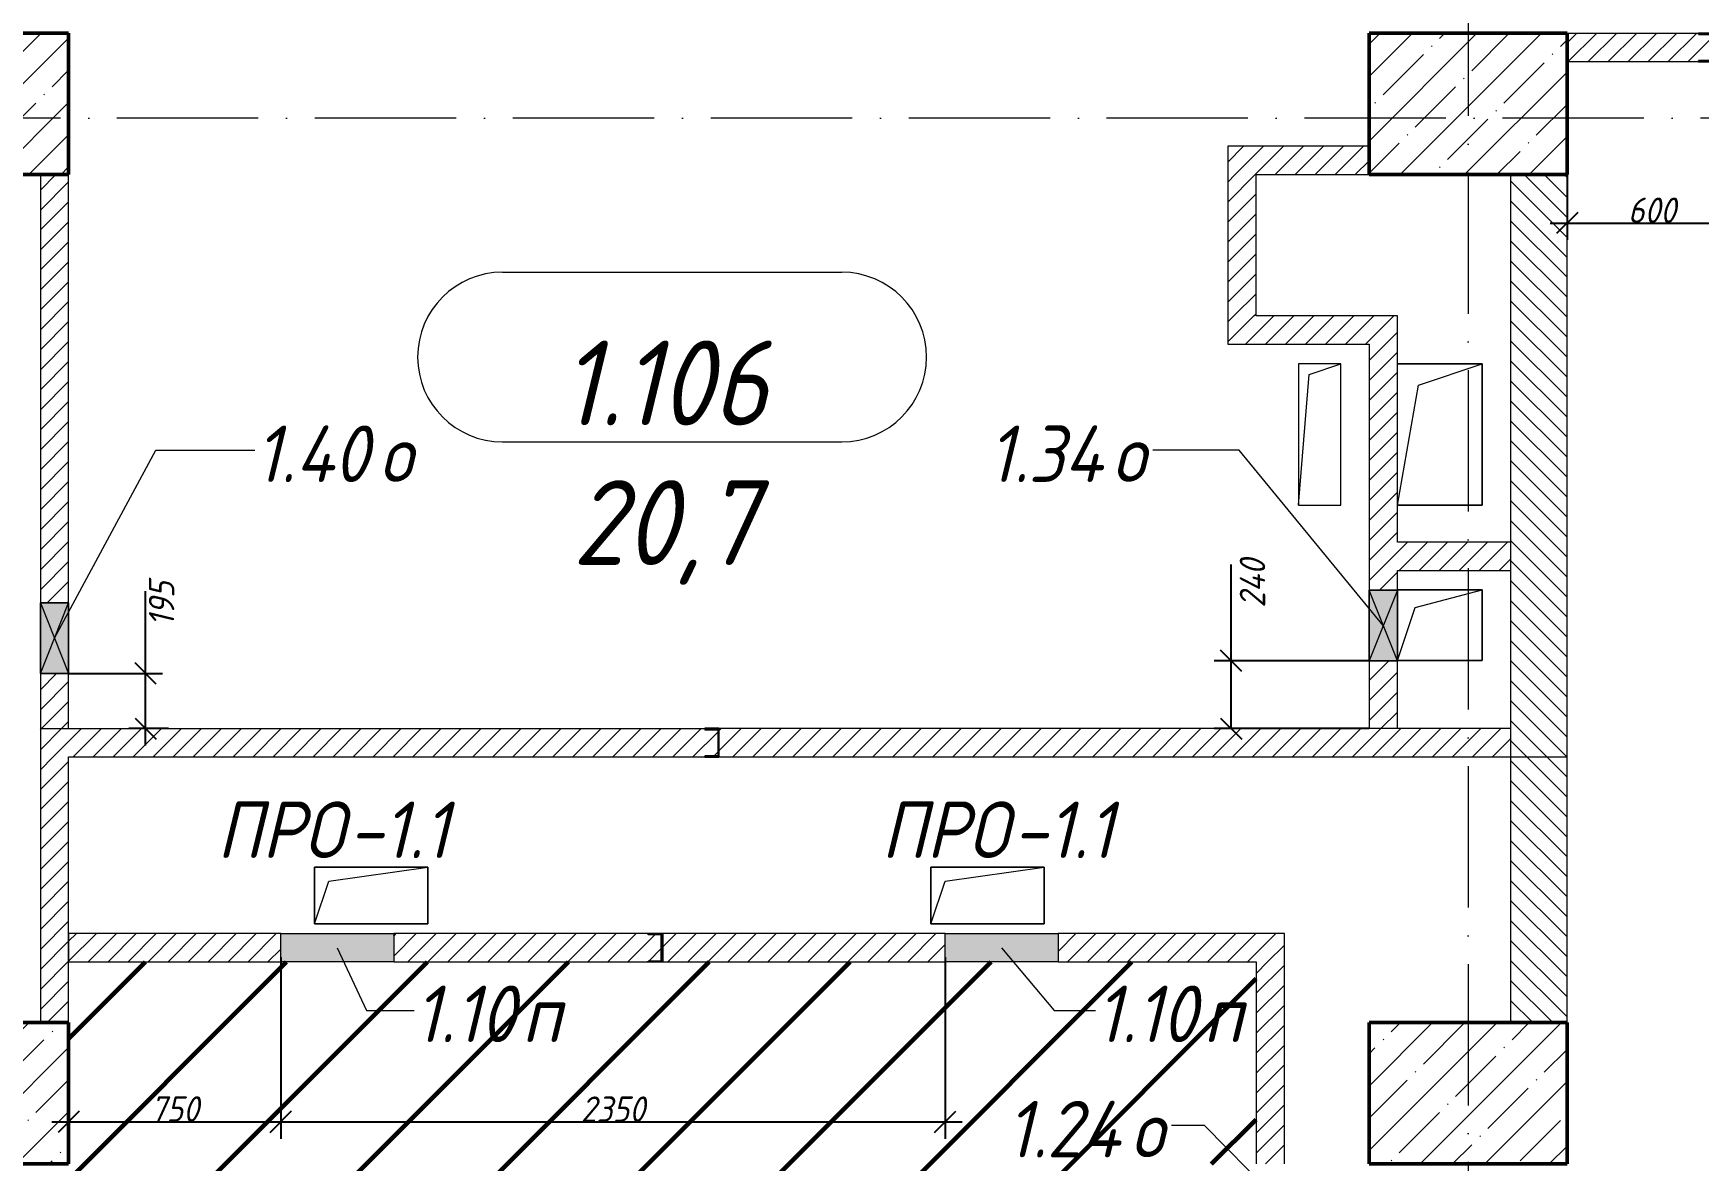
# Model space of a CAD drawing. Header units: millimetres. Extents: x -606178 to 312196, y -19338 to 632709.
# Drawn here: x -347756 to -341865, y 511187 to 515175 of the extents above; entities that cross this region are included whole.
import ezdxf

# ---------------------------------------------------------------- set-up
doc = ezdxf.new("R2010")
doc.units = ezdxf.units.MM
doc.linetypes.add('50_200_ШТРИХ_1Т_ш5_п1_п1_', pattern=[700, 500, -100, 0, -100])
for name, color, linetype, lineweight in [('6.4.3) Окр пт с инж. ПТ2.3', 150, 'Continuous', 60), ('A-____-____-DIMS', 7, 'Continuous', 9), ('A-DETL-GENF-OTLN', 7, 'Continuous', 9), ('A-FLOR-____-OTLN', 7, 'Continuous', 9), ('A-GENM-____-IDEN', 7, 'Continuous', 9), ('A-GENM-____-MCUT', 7, 'Continuous', 25), ('A-GENM-____-OTLN', 7, 'Continuous', 9), ('A-GENM-____-OTLN-1', 7, 'Continuous', 25), ('A-GLAZ-____-IDEN', 7, 'Continuous', 9), ('A-GLAZ-____-OTLN', 7, 'Continuous', 9), ('A-WALL-____-MCUT', 7, 'Continuous', 13), ('A-WALL-____-PATT-1', 7, 'Continuous', 9), ('A-WALL-FNSH-MCUT-1', 7, 'Continuous', 9), ('S-COLS-____-MCUT', 7, 'Continuous', 50), ('S-COLS-____-OTLN', 7, 'Continuous', 9), ('S-GRID-____-OTLN-1', 7, '50_200_ШТРИХ_1Т_ш5_п1_п1_', 9)]:
    doc.layers.add(name, color=color, linetype=linetype, lineweight=lineweight)
doc.layers.add('A-AREA-IDEN-1', color=7, linetype='Continuous', lineweight=9, true_color=0x000000)
doc.styles.add('ISOCPEUR_I', font='isocpeui.ttf', dxfattribs={"width": 0.9, "height": 2.5})
doc.styles.add('ISOCPEUR_I_11', font='isocpeui.ttf', dxfattribs={"width": 0.9, "height": 200})
doc.styles.add('ISOCPEUR_I_7', font='isocpeui.ttf', dxfattribs={"width": 0.9, "height": 90})
doc.dimstyles.new('ISO-1_8_0_9К_СРЕДНИЙ_Кладочные_1', dxfattribs={"dimscale": 304.8, "dimtxt": 89.638306, "dimasz": 0.246063, "dimexe": 0.19685, "dimexo": 0, "dimgap": 0, "dimtad": 1, "dimdec": 3, "dimrnd": 0.001, "dimdsep": 46, "dimtxsty": 'ISOCPEUR_I_7', "dimblk1": 'OBLIQUE', "dimblk2": 'OBLIQUE', "dimsah": 1, "dimcen": 0.09, "dimdle": 0.19685, "dimazin": 0, "dimtfac": 1, "dimtdec": 4, "dimtix": 1, "dimtmove": 0, "dimatfit": 3, "dimfxl": 1, "dimtvp": 1, "dimtolj": 1, "dimtzin": 0, "dimarcsym": 2})
doc.dimstyles.new('ISO-1_8_0_9К_СРЕДНИЙ_Кладочные_2', dxfattribs={"dimscale": 304.8, "dimtxt": 89.638306, "dimasz": 0.246063, "dimexe": 0.19685, "dimexo": 0, "dimgap": 0, "dimtad": 1, "dimdec": 3, "dimrnd": 0.001, "dimdsep": 46, "dimtxsty": 'ISOCPEUR_I_7', "dimblk1": 'OBLIQUE', "dimblk2": 'OBLIQUE', "dimsah": 1, "dimcen": 0.09, "dimdle": 0.19685, "dimazin": 0, "dimtfac": 1, "dimtdec": 4, "dimtix": 1, "dimtmove": 1, "dimatfit": 3, "dimfxl": 1, "dimtvp": 1, "dimtolj": 1, "dimtzin": 0, "dimarcsym": 2})
pattern_1 = [(135, (-425830.77, 451794.26), (-35.35534, -35.35534), [])]
pattern_2 = [(45, (-425830.77, 451794.26), (-35.35534, 35.35534), [])]

# ---------------------------------------------------------------- blocks, each defined once
blk = doc.blocks.new('BSC_Колонна _Прямоугольная - 500х700-V128-АР1_План отверстий 1 этажа в осях 1-64_Ю-ЯЯ')
at = {"layer": 'S-COLS-____-OTLN'}
h = blk.add_hatch(dxfattribs=at)
h.set_pattern_fill('FP_139', color=256, style=0, pattern_type=2)
h.set_pattern_definition([(315, (-63131.04, 77850), (114.04925, 114.04925), []), (315, (-63131.04, 77735.95), (114.04925, 114.04925), [201.613, -40.323, 3.353, -36.97])])
h.paths.add_polyline_path([(-250, 350), (-250, -350), (250, -350), (250, 350)], flags=0)
at = {"layer": 'S-COLS-____-MCUT'}
for p, q in [((250, 350), (-250, 350)), ((-250, 350), (-250, -350)), ((250, -350), (250, 350)), ((-250, -350), (250, -350))]:
    blk.add_line(p, q, dxfattribs=at)
blk = doc.blocks.new('BSC_Колонна _Прямоугольная - 500х700-V129-АР1_План отверстий 1 этажа в осях 1-64_Ю-ЯЯ')
at = {"layer": 'S-COLS-____-OTLN'}
h = blk.add_hatch(dxfattribs=at)
h.set_pattern_fill('FP_140', color=256, style=0, pattern_type=2)
h.set_pattern_definition([(315, (-63131.04, 83150), (114.04925, 114.04925), []), (315, (-63131.04, 83035.95), (114.04925, 114.04925), [201.613, -40.323, 3.353, -36.97])])
h.paths.add_polyline_path([(-250, 350), (-250, -350), (250, -350), (250, 350)], flags=0)
at = {"layer": 'S-COLS-____-MCUT'}
for p, q in [((250, 350), (-250, 350)), ((-250, 350), (-250, -350)), ((250, -350), (250, 350)), ((-250, -350), (250, -350))]:
    blk.add_line(p, q, dxfattribs=at)
blk = doc.blocks.new('BSC_Колонна _Прямоугольная - 500х700-V148-АР1_План отверстий 1 этажа в осях 1-64_Ю-ЯЯ')
at = {"layer": 'S-COLS-____-OTLN'}
h = blk.add_hatch(dxfattribs=at)
h.set_pattern_fill('FP_160', color=256, style=0, pattern_type=2)
h.set_pattern_definition([(315, (-59631.04, 77850), (114.04925, 114.04925), []), (315, (-59631.04, 77735.95), (114.04925, 114.04925), [201.613, -40.323, 3.353, -36.97])])
h.paths.add_polyline_path([(-250, 350), (-250, -350), (250, -350), (250, 350)], flags=0)
at = {"layer": 'S-COLS-____-MCUT'}
for p, q in [((250, 350), (-250, 350)), ((-250, 350), (-250, -350)), ((250, -350), (250, 350)), ((-250, -350), (250, -350))]:
    blk.add_line(p, q, dxfattribs=at)
blk = doc.blocks.new('BSC_Колонна _Прямоугольная - 500х700-V149-АР1_План отверстий 1 этажа в осях 1-64_Ю-ЯЯ')
at = {"layer": 'S-COLS-____-OTLN'}
h = blk.add_hatch(dxfattribs=at)
h.set_pattern_fill('FP_161', color=256, style=0, pattern_type=2)
h.set_pattern_definition([(315, (-59631.04, 83150), (114.04925, 114.04925), []), (315, (-59631.04, 83035.95), (114.04925, 114.04925), [201.613, -40.323, 3.353, -36.97])])
h.paths.add_polyline_path([(-250, 350), (-250, -350), (250, -350), (250, 350)], flags=0)
at = {"layer": 'S-COLS-____-MCUT'}
for p, q in [((250, 350), (-250, 350)), ((-250, 350), (-250, -350)), ((250, -350), (250, 350)), ((-250, -350), (250, -350))]:
    blk.add_line(p, q, dxfattribs=at)
blk = doc.blocks.new('154_Фахверк_СКБ_Швеллер - Тип_100_3600-27825154-АР1_План отверстий 1 этажа в осях 1-64_Ю-ЯЯ')
at = {"layer": 'A-GENM-____-MCUT'}
for p, q in [((175, 50), (125, 50)), ((125, 50), (125, -50)), ((128, 47), (175, 47)), ((128, -47), (128, 47)), ((175, 47), (175, 50)), ((125, -50), (175, -50)), ((175, -47), (128, -47)), ((175, -50), (175, -47))]:
    blk.add_line(p, q, dxfattribs=at)
blk = doc.blocks.new('154_Фахверк_СКБ_Швеллер - Тип_100_4010-27789772-АР1_План отверстий 1 этажа в осях 1-64_Ю-ЯЯ')
at = {"layer": 'A-GENM-____-MCUT'}
for p, q in [((175, 50), (125, 50)), ((125, 50), (125, -50)), ((128, 47), (175, 47)), ((128, -47), (128, 47)), ((175, 47), (175, 50)), ((125, -50), (175, -50)), ((175, -47), (128, -47)), ((175, -50), (175, -47))]:
    blk.add_line(p, q, dxfattribs=at)
blk = doc.blocks.new('154_Фахверк_СКБ_Швеллер - Тип_100_4010-28107991-АР1_План отверстий 1 этажа в осях 1-64_Ю-ЯЯ')
at = {"layer": 'A-GENM-____-MCUT'}
for p, q in [((125, 50), (175, 50)), ((125, -50), (125, 50)), ((128, 47), (128, -47)), ((175, 47), (128, 47)), ((175, 50), (175, 47)), ((175, -50), (125, -50)), ((128, -47), (175, -47)), ((175, -47), (175, -50))]:
    blk.add_line(p, q, dxfattribs=at)
blk = doc.blocks.new('AR_Отверстие Ниша - Лючок-32403017-АР1_План отверстий 1 этажа в осях 1-64_Ю-ЯЯ')
at = {"layer": 'A-GLAZ-____-OTLN'}
blk.add_hatch(color=256, dxfattribs=at).paths.add_polyline_path([(-200, 50), (-200, -50), (200, -50), (200, 50)], flags=0)
for p, q in [((-200, 50), (200, 50)), ((-200, -50), (-200, 50)), ((200, 50), (200, -50)), ((200, -50), (-200, -50))]:
    blk.add_line(p, q, dxfattribs=at)
blk = doc.blocks.new('AR_Отверстие прямоугольное _в плите_ - AR_Отверстие прямоугольное _в плите_-30459755-АР1_План отверстий 1 этажа в осях 1-64_Ю-ЯЯ')
at = {"layer": 'A-GENM-____-OTLN'}
for p, q in [((75, 250), (-75, 250)), ((-75, 250), (-75, -250)), ((-37.5, 212.5), (75, 250)), ((75, -250), (75, 250)), ((-75, -250), (-37.5, 212.5)), ((-75, -250), (75, -250))]:
    blk.add_line(p, q, dxfattribs=at)
blk = doc.blocks.new('AR_Отверстие прямоугольное _в плите_ - AR_Отверстие прямоугольное _в плите_-V188-АР1_План отверстий 1 этажа в осях 1-64_Ю-ЯЯ')
at = {"layer": 'A-GENM-____-OTLN'}
for p, q in [((200, 100), (-200, 100)), ((-200, 100), (-200, -100)), ((-150, 50), (200, 100)), ((200, -100), (200, 100)), ((-200, -100), (-150, 50)), ((-200, -100), (200, -100))]:
    blk.add_line(p, q, dxfattribs=at)
blk = doc.blocks.new('AR_Отверстие прямоугольное _в плите_ - AR_Отверстие прямоугольное _в плите_-V196-АР1_План отверстий 1 этажа в осях 1-64_Ю-ЯЯ')
at = {"layer": 'A-GENM-____-OTLN'}
for p, q in [((150, 250), (-150, 250)), ((-75, 175), (150, 250)), ((150, -250), (150, 250)), ((-150, -250), (-75, 175)), ((-150, -250), (150, -250))]:
    blk.add_line(p, q, dxfattribs=at)
blk = doc.blocks.new('AR_Отверстие прямоугольное _в плите_ - AR_Отверстие прямоугольное _в плите_-30552572-АР1_План отверстий 1 этажа в осях 1-64_Ю-ЯЯ')
at = {"layer": 'A-GENM-____-OTLN'}
for p, q in [((150, 125), (-150, 125)), ((-87.5, 62.5), (150, 125)), ((150, -125), (150, 125)), ((-150, -125), (-87.5, 62.5)), ((-150, -125), (150, -125))]:
    blk.add_line(p, q, dxfattribs=at)
blk = doc.blocks.new('AR_Отверстие прямоугольное _в стене__БезПР - AR_Отверстие прямоугольное _в стене__БезПР-36428202-АР1_План отверстий 1 этажа в осях 1-64_Ю-ЯЯ')
at = {"layer": 'A-GLAZ-____-OTLN'}
blk.add_hatch(color=256, dxfattribs=at).paths.add_polyline_path([(-125, -50), (125, -50), (125, 50), (-125, 50)], flags=0)
at = {"layer": 'A-DETL-GENF-OTLN'}
for p, q in [((-125, -50), (-125, 50)), ((-125, 50), (125, 50)), ((125, 50), (-125, -50)), ((-125, 50), (125, -50)), ((125, 50), (-125, 50)), ((-125, 50), (-125, -50)), ((125, 50), (125, -50)), ((125, -50), (125, 50)), ((125, -50), (-125, -50)), ((-125, -50), (125, -50))]:
    blk.add_line(p, q, dxfattribs=at)
blk = doc.blocks.new('AR_Отверстие прямоугольное _в стене__БезПР - AR_Отверстие прямоугольное _в стене__БезПР-36428558-АР1_План отверстий 1 этажа в осях 1-64_Ю-ЯЯ')
at = {"layer": 'A-GLAZ-____-OTLN'}
blk.add_hatch(color=256, dxfattribs=at).paths.add_polyline_path([(125, 50), (-125, 50), (-125, -50), (125, -50)], flags=0)
at = {"layer": 'A-DETL-GENF-OTLN'}
for p, q in [((-125, -50), (-125, 50)), ((-125, 50), (125, 50)), ((125, 50), (-125, -50)), ((-125, 50), (125, -50)), ((125, 50), (-125, 50)), ((-125, 50), (-125, -50)), ((125, 50), (125, -50)), ((125, -50), (125, 50)), ((125, -50), (-125, -50)), ((-125, -50), (125, -50))]:
    blk.add_line(p, q, dxfattribs=at)
blk = doc.blocks.new('_Oblique')
at = {"color": 0, "linetype": 'ByBlock', "lineweight": -2}
blk.add_line((-0.5, -0.5), (0.5, 0.5), dxfattribs=at)
blk = doc.blocks.new('*D4454')
at = {"layer": 'A-____-____-DIMS', "color": 0, "lineweight": -2, "transparency": 16777216}
for p, q in [((-346880.8, 511906.4), (-346880.8, 511264.2)), ((-347630.8, 511430.2), (-347630.8, 511264.2)), ((-347690.8, 511324.2), (-346820.8, 511324.2))]:
    blk.add_line(p, q, dxfattribs=at)
at = {"layer": 'Defpoints', "color": 0, "transparency": 16777216}
for p in [(-346880.8, 511906.4), (-347630.8, 511430.2), (-346880.8, 511324.2)]:
    blk.add_point(p, dxfattribs=at)
at = {"layer": 'A-____-____-DIMS', "color": 0, "lineweight": -2, "transparency": 16777216, "xscale": 75, "yscale": 75, "zscale": 75, "rotation": 180}
blk.add_blockref('_Oblique', (-347630.8, 511324.2), dxfattribs=at)
at = {"layer": 'A-____-____-DIMS', "color": 0, "lineweight": -2, "transparency": 16777216, "xscale": 75, "yscale": 75, "zscale": 75}
blk.add_blockref('_Oblique', (-346880.8, 511324.2), dxfattribs=at)
at = {"layer": 'A-____-____-DIMS', "color": 0, "transparency": 16777216, "insert": (-347255.8, 511369.7), "char_height": 90, "width": 409.578, "attachment_point": 5, "style": 'ISOCPEUR_I_7'}
blk.add_mtext('\\A1;750', dxfattribs=at)
blk = doc.blocks.new('*D4455')
at = {"layer": 'A-____-____-DIMS', "color": 0, "lineweight": -2, "transparency": 16777216}
for p, q in [((-346880.8, 511906.4), (-346880.8, 511264.2)), ((-344530.8, 511906.4), (-344530.8, 511264.2)), ((-346940.8, 511324.2), (-344470.8, 511324.2))]:
    blk.add_line(p, q, dxfattribs=at)
at = {"layer": 'Defpoints', "color": 0, "transparency": 16777216}
for p in [(-346880.8, 511906.4), (-344530.8, 511906.4), (-344530.8, 511324.2)]:
    blk.add_point(p, dxfattribs=at)
at = {"layer": 'A-____-____-DIMS', "color": 0, "lineweight": -2, "transparency": 16777216, "xscale": 75, "yscale": 75, "zscale": 75, "rotation": 180}
blk.add_blockref('_Oblique', (-346880.8, 511324.2), dxfattribs=at)
at = {"layer": 'A-____-____-DIMS', "color": 0, "lineweight": -2, "transparency": 16777216, "xscale": 75, "yscale": 75, "zscale": 75}
blk.add_blockref('_Oblique', (-344530.8, 511324.2), dxfattribs=at)
at = {"layer": 'A-____-____-DIMS', "color": 0, "transparency": 16777216, "insert": (-345705.8, 511369.2), "char_height": 90, "width": 546.104, "attachment_point": 5, "style": 'ISOCPEUR_I_7'}
blk.add_mtext('\\A1;2350', dxfattribs=at)
blk = doc.blocks.new('*D4540')
at = {"layer": 'A-____-____-DIMS', "color": 0, "lineweight": -2, "transparency": 16777216}
for p, q in [((-347358.4, 512910.3), (-347358.4, 513201.3)), ((-347630.8, 512910.3), (-347298.4, 512910.3)), ((-347358.4, 512655.3), (-347358.4, 512910.3)), ((-347278, 512715.3), (-347418.4, 512715.3))]:
    blk.add_line(p, q, dxfattribs=at)
at = {"layer": 'Defpoints', "color": 0, "transparency": 16777216}
for p in [(-347630.8, 512910.3), (-347358.4, 512910.3), (-347278, 512715.3)]:
    blk.add_point(p, dxfattribs=at)
at = {"layer": 'A-____-____-DIMS', "color": 0, "lineweight": -2, "transparency": 16777216, "xscale": 75, "yscale": 75, "zscale": 75}
for p, rotation in [((-347358.4, 512910.3), 90), ((-347358.4, 512715.3), 270)]:
    blk.add_blockref('_Oblique', p, dxfattribs=dict(at, rotation=rotation))
at = {"layer": 'A-____-____-DIMS', "color": 0, "transparency": 16777216, "insert": (-347347.1, 513077.2), "char_height": 90, "width": 368.207, "attachment_point": 1, "rotation": 90, "line_spacing_factor": 1.149209, "style": 'ISOCPEUR_I_7'}
blk.add_mtext('\\A1;195', dxfattribs=at)
blk = doc.blocks.new('*D4541')
at = {"layer": 'A-____-____-DIMS', "color": 0, "lineweight": -2, "transparency": 16777216}
for p, q in [((-343518.8, 512955.3), (-343518.8, 513296.3)), ((-343518.8, 512715.3), (-343518.8, 513015.3)), ((-343030.8, 512955.3), (-343578.8, 512955.3)), ((-343030.8, 512715.3), (-343578.8, 512715.3))]:
    blk.add_line(p, q, dxfattribs=at)
at = {"layer": 'Defpoints', "color": 0, "transparency": 16777216}
for p in [(-343030.8, 512955.3), (-343518.8, 512715.3), (-343030.8, 512715.3)]:
    blk.add_point(p, dxfattribs=at)
at = {"layer": 'A-____-____-DIMS', "color": 0, "lineweight": -2, "transparency": 16777216, "xscale": 75, "yscale": 75, "zscale": 75}
for p, rotation in [((-343518.8, 512955.3), 90), ((-343518.8, 512715.3), 270)]:
    blk.add_blockref('_Oblique', p, dxfattribs=dict(at, rotation=rotation))
at = {"layer": 'A-____-____-DIMS', "color": 0, "transparency": 16777216, "insert": (-343488.6, 513143.2), "char_height": 90, "width": 426.127, "attachment_point": 1, "rotation": 90, "line_spacing_factor": 1.149209, "style": 'ISOCPEUR_I_7'}
blk.add_mtext('\\A1;240', dxfattribs=at)
blk = doc.blocks.new('*D4542')
at = {"layer": 'A-____-____-DIMS', "color": 0, "lineweight": -2, "transparency": 16777216}
for p, q in [((-342330.8, 515075), (-342330.8, 514444)), ((-341730.8, 515075), (-341730.8, 514444)), ((-342390.8, 514504), (-341670.8, 514504))]:
    blk.add_line(p, q, dxfattribs=at)
at = {"layer": 'Defpoints', "color": 0, "transparency": 16777216}
for p in [(-342330.8, 515075), (-341730.8, 515075), (-341730.8, 514504)]:
    blk.add_point(p, dxfattribs=at)
at = {"layer": 'A-____-____-DIMS', "color": 0, "lineweight": -2, "transparency": 16777216, "xscale": 75, "yscale": 75, "zscale": 75, "rotation": 180}
blk.add_blockref('_Oblique', (-342330.8, 514504), dxfattribs=at)
at = {"layer": 'A-____-____-DIMS', "color": 0, "lineweight": -2, "transparency": 16777216, "xscale": 75, "yscale": 75, "zscale": 75}
blk.add_blockref('_Oblique', (-341730.8, 514504), dxfattribs=at)
at = {"layer": 'A-____-____-DIMS', "color": 0, "transparency": 16777216, "insert": (-342030.8, 514549), "char_height": 90, "width": 409.578, "attachment_point": 5, "style": 'ISOCPEUR_I_7'}
blk.add_mtext('\\A1;600', dxfattribs=at)
blk = doc.blocks.new('AAR_СКБ_Марка_помещения_1_5 ммп - Номер _ Площадь-27962135-АИ_План этажа_Стены_1')
at = {"layer": 'A-AREA-IDEN-1'}
for p, q in [((-2.987, 3), (3.013, 3)), ((-2.987, 0), (3.013, 0))]:
    blk.add_line(p, q, dxfattribs=at)
for centre, start, end in [((-2.987, 1.5), 90, 270), ((3.013, 1.5), 270, 90)]:
    blk.add_arc(centre, 1.5, start, end, dxfattribs=at)

msp = doc.modelspace()

# ---------------------------------------------------------------- hatches: boundary and pattern name
at = {"layer": '6.4.3) Окр пт с инж. ПТ2.3'}
h = msp.add_hatch(dxfattribs=at)
h.set_pattern_fill('ANSI31', color=256, scale=111)
h.paths.add_polyline_path([(-332580.7712, 501875.3011), (-332580.7712, 503075.3011), (-332580.7712, 503475.3011), (-336580.7712, 503475.3011), (-337080.7712, 503475.3011), (-338565.7712, 503475.3011), (-338935.7712, 503475.3011), (-339385.7712, 503475.3011), (-339615.7712, 503475.3011), (-339665.7712, 503475.3011), (-340765.7712, 503475.3011), (-340815.7712, 503475.3011), (-341015.7712, 503475.3011), (-341065.7712, 503475.3011), (-342430.7712, 503475.3011), (-342830.7712, 503475.3011), (-342830.7712, 503175.3011), (-344150.7712, 503175.3011), (-344150.7712, 504475.3011), (-343900.7712, 504475.3011), (-343500.7712, 504475.3011), (-343030.7712, 504475.3011), (-343030.7712, 505525.3011), (-343030.7712, 505925.3011), (-343030.7712, 507225.3011), (-344480.7712, 507225.3011), (-344830.7712, 507225.3011), (-344830.7712, 507975.3011), (-344830.7712, 508275.3011), (-344830.7712, 509975.3011), (-344480.7712, 509975.3011), (-343430.7712, 509975.3011), (-343430.7712, 510075.3011), (-343430.7712, 510275.3011), (-343430.7712, 510975.3011), (-343430.7712, 511175.3011), (-343430.7712, 511890.3011), (-344130.7712, 511890.3011), (-344530.7712, 511890.3011), (-345530.7712, 511890.3011), (-345580.7712, 511890.3011), (-346480.7712, 511890.3011), (-346880.7712, 511890.3011), (-347630.7712, 511890.3011), (-347630.7712, 511675.3011), (-347630.7712, 511175.3011), (-348130.7712, 511175.3011), (-348130.7712, 507475.3011), (-347830.7712, 507475.3011), (-347830.7712, 506975.3011), (-348130.7712, 506975.3011), (-348130.7712, 504475.3011), (-347230.7712, 504475.3011), (-347230.7712, 502675.3011), (-348130.7712, 502675.3011), (-348130.7712, 499550.3011), (-347230.7712, 499550.3011), (-347230.7712, 499295.4397), (-338230.7712, 499295.4397), (-338080.7712, 499595.4397), (-337780.7712, 498995.4397), (-337630.7712, 499295.4397), (-328980.7712, 499295.4397), (-328980.7712, 500125.3011), (-332580.7712, 500125.3011)])
h.paths.add_polyline_path([(-343570.7712, 506185.3011), (-343770.7712, 506185.3011), (-343770.7712, 506385.3011), (-343570.7712, 506385.3011)], flags=16)
h.paths.add_polyline_path([(-343530.7712, 510975.3011), (-343730.7712, 510975.3011), (-343730.7712, 511175.3011), (-343530.7712, 511175.3011)], flags=16)
at = {"layer": 'A-WALL-____-PATT-1'}
h = msp.add_hatch(dxfattribs=at)
h.set_pattern_fill('FP_5', color=256, style=0, pattern_type=2)
h.set_pattern_definition(pattern_2)
h.paths.add_polyline_path([(-340515.7712, 515074.9536), (-340515.7712, 515174.9536), (-340665.7712, 515174.9536), (-340665.7712, 515171.9536), (-340712.7712, 515171.9536), (-340712.7712, 515077.9536), (-340665.7712, 515077.9536), (-340665.7712, 515074.9536)], flags=0)
h.paths.add_polyline_path([(-342330.7712, 515074.9536), (-341865.7712, 515074.9536), (-341865.7712, 515077.9536), (-341818.7712, 515077.9536), (-341818.7712, 515171.9536), (-341865.7712, 515171.9536), (-341865.7712, 515174.9536), (-342330.7712, 515174.9536), (-342330.7712, 515077.9536)], flags=0)
h = msp.add_hatch(dxfattribs=at)
h.set_pattern_fill('FP_5', color=256, style=0, pattern_type=2)
h.set_pattern_definition(pattern_2)
h.paths.add_polyline_path([(-343430.7712, 514675.3011), (-343030.7712, 514675.3011), (-343030.7712, 514775.3011), (-343530.7712, 514775.3011), (-343530.7712, 514675.3011)], flags=0)
h = msp.add_hatch(dxfattribs=at)
h.set_pattern_fill('FP_5', color=256, style=0, pattern_type=2)
h.set_pattern_definition(pattern_2)
h.paths.add_polyline_path([(-347730.7712, 512715.3011), (-347630.7712, 512715.3011), (-347630.7712, 512910.3011), (-347730.7712, 512910.3011)], flags=0)
h.paths.add_polyline_path([(-347730.7712, 513160.3011), (-347630.7712, 513160.3011), (-347630.7712, 514675.3011), (-347730.7712, 514675.3011)], flags=0)
h = msp.add_hatch(dxfattribs=at)
h.set_pattern_fill('FP_5', color=256, style=0, pattern_type=2)
h.set_pattern_definition(pattern_2)
h.paths.add_polyline_path([(-343430.7712, 514175.3011), (-343430.7712, 514675.3011), (-343530.7712, 514675.3011), (-343530.7712, 514175.3011)], flags=0)
h = msp.add_hatch(dxfattribs=at)
h.set_pattern_fill('FP_6', color=256, style=0, pattern_type=2)
h.set_pattern_definition(pattern_1)
h.paths.add_polyline_path([(-342330.7712, 512615.3011), (-342330.7712, 514675.3011), (-342530.7712, 514675.3011), (-342530.7712, 512615.3011)], flags=0)
h = msp.add_hatch(dxfattribs=at)
h.set_pattern_fill('FP_5', color=256, style=0, pattern_type=2)
h.set_pattern_definition(pattern_2)
h.paths.add_polyline_path([(-343030.7712, 514075.3011), (-343030.7712, 514175.3011), (-343530.7712, 514175.3011), (-343530.7712, 514075.3011)], flags=0)
h = msp.add_hatch(dxfattribs=at)
h.set_pattern_fill('FP_5', color=256, style=0, pattern_type=2)
h.set_pattern_definition(pattern_2)
h.paths.add_polyline_path([(-343030.7712, 512715.3011), (-342930.7712, 512715.3011), (-342930.7712, 512955.3011), (-343030.7712, 512955.3011)], flags=0)
h.paths.add_polyline_path([(-342930.7712, 513205.3011), (-342930.7712, 514175.3011), (-343030.7712, 514175.3011), (-343030.7712, 513205.3011), (-342943.2712, 513205.3011)], flags=0)
h = msp.add_hatch(dxfattribs=at)
h.set_pattern_fill('FP_5', color=256, style=0, pattern_type=2)
h.set_pattern_definition(pattern_2)
h.paths.add_polyline_path([(-342930.7712, 513275.3011), (-342530.7712, 513275.3011), (-342530.7712, 513375.3011), (-342930.7712, 513375.3011)], flags=0)
h = msp.add_hatch(dxfattribs=at)
h.set_pattern_fill('FP_5', color=256, style=0, pattern_type=2)
h.set_pattern_definition(pattern_2)
h.paths.add_polyline_path([(-342530.7712, 512615.3011), (-342530.7712, 512715.3011), (-345330.7712, 512715.3011), (-345330.7712, 512615.3011), (-342773.6485, 512615.3011)], flags=0)
h.paths.add_polyline_path([(-345380.7712, 512615.3011), (-345380.7712, 512618.3011), (-345333.7712, 512618.3011), (-345333.7712, 512712.3011), (-345380.7712, 512712.3011), (-345380.7712, 512715.3011), (-347730.7712, 512715.3011), (-347730.7712, 512615.3011), (-347630.7712, 512615.3011)], flags=0)
h = msp.add_hatch(dxfattribs=at)
h.set_pattern_fill('FP_5', color=256, style=0, pattern_type=2)
h.set_pattern_definition(pattern_2)
h.paths.add_polyline_path([(-347630.7712, 511675.3011), (-347630.7712, 512615.3011), (-347730.7712, 512615.3011), (-347730.7712, 511675.3011)], flags=0)
h = msp.add_hatch(dxfattribs=at)
h.set_pattern_fill('FP_6', color=256, style=0, pattern_type=2)
h.set_pattern_definition(pattern_1)
h.paths.add_polyline_path([(-342330.7712, 511675.3011), (-342330.7712, 512615.3011), (-342530.7712, 512615.3011), (-342530.7712, 511675.3011)], flags=0)
h = msp.add_hatch(dxfattribs=at)
h.set_pattern_fill('FP_5', color=256, style=0, pattern_type=2)
h.set_pattern_definition(pattern_2)
h.paths.add_polyline_path([(-343430.7712, 511890.3011), (-343330.7712, 511890.3011), (-343330.7712, 511990.3011), (-344130.7712, 511990.3011), (-344130.7712, 511890.3011)], flags=0)
h.paths.add_polyline_path([(-344530.7712, 511890.3011), (-344530.7712, 511990.3011), (-345530.7712, 511990.3011), (-345530.7712, 511890.3011), (-344541.1492, 511890.3011)], flags=0)
h.paths.add_polyline_path([(-345580.7712, 511890.3011), (-345580.7712, 511893.3011), (-345533.7712, 511893.3011), (-345533.7712, 511987.3011), (-345580.7712, 511987.3011), (-345580.7712, 511990.3011), (-346480.7712, 511990.3011), (-346480.7712, 511890.3011)], flags=0)
h.paths.add_polyline_path([(-346880.7712, 511890.3011), (-346880.7712, 511990.3011), (-347630.7712, 511990.3011), (-347630.7712, 511890.3011)], flags=0)
h = msp.add_hatch(dxfattribs=at)
h.set_pattern_fill('FP_5', color=256, style=0, pattern_type=2)
h.set_pattern_definition(pattern_2)
h.paths.add_polyline_path([(-343330.7712, 509975.3011), (-343330.7712, 510075.3011), (-343430.7712, 510075.3011), (-343430.7712, 509975.3011)], flags=0)
h.paths.add_polyline_path([(-343430.7712, 510275.3011), (-343330.7712, 510275.3011), (-343330.7712, 510975.3011), (-343430.7712, 510975.3011), (-343430.7712, 510632.6022)], flags=0)
h.paths.add_polyline_path([(-343430.7712, 511175.3011), (-343330.7712, 511175.3011), (-343330.7712, 511890.3011), (-343430.7712, 511890.3011)], flags=0)

# ---------------------------------------------------------------- linework, layer by layer
at = {"layer": 'A-FLOR-____-OTLN'}
for p, q in [((-342930.7712, 514005.3011), (-342630.7712, 514005.3011)), ((-342630.7712, 514005.3011), (-342630.7712, 513505.3011)), ((-342630.7712, 513505.3011), (-342930.7712, 513505.3011)), ((-342930.7712, 513205.7848), (-342630.7712, 513205.7848)), ((-342630.7712, 513205.7848), (-342630.7712, 512955.7848)), ((-342630.7712, 512955.7848), (-342930.7712, 512955.7848)), ((-346760.7712, 512225.3011), (-346360.7712, 512225.3011)), ((-346760.7712, 512025.3011), (-346760.7712, 512225.3011)), ((-346360.7712, 512225.3011), (-346360.7712, 512025.3011)), ((-344580.7712, 512225.3011), (-344180.7712, 512225.3011)), ((-344580.7712, 512025.3011), (-344580.7712, 512225.3011)), ((-344180.7712, 512225.3011), (-344180.7712, 512025.3011)), ((-346360.7712, 512025.3011), (-346760.7712, 512025.3011)), ((-344180.7712, 512025.3011), (-344580.7712, 512025.3011))]:
    msp.add_line(p, q, dxfattribs=at)
at = {"layer": 'A-GLAZ-____-IDEN'}
for p, q in [((-347680.7712, 513035.3011), (-347322.4738, 513700.0451)), ((-347322.4738, 513700.0451), (-346972.0668, 513700.0451)), ((-343490.8245, 513700.0451), (-343795.7336, 513700.0451)), ((-342980.7712, 513080.3011), (-343490.8245, 513700.0451)), ((-346680.7712, 511940.3011), (-346576.7666, 511718.7819)), ((-344330.7712, 511940.3011), (-344144.4217, 511718.7819)), ((-346576.7666, 511718.7819), (-346408.2802, 511718.7819)), ((-344144.4217, 511718.7819), (-343998.399, 511718.7819)), ((-343613.3712, 511310.8418), (-343730.5032, 511310.8418)), ((-343380.7712, 511075.3011), (-343613.3712, 511310.8418))]:
    msp.add_line(p, q, dxfattribs=at)
at = {"layer": 'A-WALL-____-MCUT'}
for p, q in [((-342530.7712, 514675.3011), (-342530.7712, 511675.3011)), ((-342330.7712, 511675.3011), (-342330.7712, 514675.3011)), ((-342530.7712, 512615.3011), (-342330.7712, 512615.3011))]:
    msp.add_line(p, q, dxfattribs=at)
at = {"layer": 'A-WALL-FNSH-MCUT-1'}
for p, q in [((-341865.7712, 515174.9536), (-342330.7712, 515174.9536)), ((-342330.7712, 515074.9536), (-341865.7712, 515074.9536)), ((-343030.7712, 514775.3011), (-343530.7712, 514775.3011)), ((-343530.7712, 514775.3011), (-343530.7712, 514075.3011)), ((-347730.7712, 514675.3011), (-347730.7712, 513160.3011)), ((-347630.7712, 513160.3011), (-347630.7712, 514675.3011)), ((-343430.7712, 514675.3011), (-343030.7712, 514675.3011)), ((-343430.7712, 514175.3011), (-343430.7712, 514675.3011)), ((-342930.7712, 514175.3011), (-343430.7712, 514175.3011)), ((-342930.7712, 513375.3011), (-342930.7712, 514175.3011)), ((-343530.7712, 514075.3011), (-343030.7712, 514075.3011)), ((-343030.7712, 514075.3011), (-343030.7712, 513205.3011)), ((-342530.7712, 513375.3011), (-342930.7712, 513375.3011)), ((-342930.7712, 513205.3011), (-342930.7712, 513275.3011)), ((-342930.7712, 513275.3011), (-342530.7712, 513275.3011)), ((-343030.7712, 512955.3011), (-343030.7712, 512715.3011)), ((-342930.7712, 512715.3011), (-342930.7712, 512955.3011)), ((-347730.7712, 512910.3011), (-347730.7712, 511675.3011)), ((-347630.7712, 512715.3011), (-347630.7712, 512910.3011)), ((-347730.7712, 512715.3011), (-345380.7712, 512715.3011)), ((-342530.7712, 512715.3011), (-345330.7712, 512715.3011)), ((-347630.7712, 511675.3011), (-347630.7712, 512615.3011)), ((-347630.7712, 512615.3011), (-345380.7712, 512615.3011)), ((-345330.7712, 512615.3011), (-342530.7712, 512615.3011)), ((-346880.7712, 511990.3011), (-347630.7712, 511990.3011)), ((-347630.7712, 511990.3011), (-347630.7712, 511890.3011)), ((-345580.7712, 511990.3011), (-346480.7712, 511990.3011)), ((-344530.7712, 511990.3011), (-345530.7712, 511990.3011)), ((-343330.7712, 511990.3011), (-344130.7712, 511990.3011)), ((-343330.7712, 511175.3011), (-343330.7712, 511990.3011)), ((-347630.7712, 511890.3011), (-346880.7712, 511890.3011)), ((-346480.7712, 511890.3011), (-345580.7712, 511890.3011)), ((-345530.7712, 511890.3011), (-344530.7712, 511890.3011)), ((-344130.7712, 511890.3011), (-343430.7712, 511890.3011)), ((-343430.7712, 511890.3011), (-343430.7712, 511175.3011))]:
    msp.add_line(p, q, dxfattribs=at)
at = {"layer": 'S-GRID-____-OTLN-1'}
for p, q in [((-342680.7712, 542687.1106), (-342680.7712, 491375.8881)), ((-321756.3646, 514875.3011), (-430499.5414, 514875.3011))]:
    msp.add_line(p, q, dxfattribs=at)

# ---------------------------------------------------------------- block references
at = {"layer": 'A-AREA-IDEN-1', "xscale": 199.9999999999999, "yscale": 199.9999999999999, "zscale": 199.9999999999999}
msp.add_blockref('AAR_СКБ_Марка_помещения_1_5 ммп - Номер _ Площадь-27962135-АИ_План этажа_Стены_1', (-345498.9286, 513729.9613), dxfattribs=at)
at = {"layer": 'A-GENM-____-OTLN'}
for name, p in [('AR_Отверстие прямоугольное _в плите_ - AR_Отверстие прямоугольное _в плите_-30459755-АР1_План отверстий 1 этажа в осях 1-64_Ю-ЯЯ', (-343205.7712, 513755.3011)), ('AR_Отверстие прямоугольное _в плите_ - AR_Отверстие прямоугольное _в плите_-V196-АР1_План отверстий 1 этажа в осях 1-64_Ю-ЯЯ', (-342780.7712, 513755.3011)), ('AR_Отверстие прямоугольное _в плите_ - AR_Отверстие прямоугольное _в плите_-30552572-АР1_План отверстий 1 этажа в осях 1-64_Ю-ЯЯ', (-342780.7712, 513080.7848)), ('AR_Отверстие прямоугольное _в плите_ - AR_Отверстие прямоугольное _в плите_-V188-АР1_План отверстий 1 этажа в осях 1-64_Ю-ЯЯ', (-346560.7712, 512125.3011)), ('AR_Отверстие прямоугольное _в плите_ - AR_Отверстие прямоугольное _в плите_-V188-АР1_План отверстий 1 этажа в осях 1-64_Ю-ЯЯ', (-344380.7712, 512125.3011))]:
    msp.add_blockref(name, p, dxfattribs=at)
at = {"layer": 'A-GENM-____-OTLN-1', "rotation": 180}
for name, p in [('154_Фахверк_СКБ_Швеллер - Тип_100_3600-27825154-АР1_План отверстий 1 этажа в осях 1-64_Ю-ЯЯ', (-341690.7712, 515124.9536)), ('154_Фахверк_СКБ_Швеллер - Тип_100_4010-27789772-АР1_План отверстий 1 этажа в осях 1-64_Ю-ЯЯ', (-345205.7712, 512665.3011)), ('154_Фахверк_СКБ_Швеллер - Тип_100_4010-28107991-АР1_План отверстий 1 этажа в осях 1-64_Ю-ЯЯ', (-345405.7712, 511940.3011))]:
    msp.add_blockref(name, p, dxfattribs=at)
at = {"layer": 'A-GLAZ-____-OTLN'}
for name, p, rotation in [('AR_Отверстие прямоугольное _в стене__БезПР - AR_Отверстие прямоугольное _в стене__БезПР-36428558-АР1_План отверстий 1 этажа в осях 1-64_Ю-ЯЯ', (-342980.7712, 513080.3011), 270), ('AR_Отверстие прямоугольное _в стене__БезПР - AR_Отверстие прямоугольное _в стене__БезПР-36428202-АР1_План отверстий 1 этажа в осях 1-64_Ю-ЯЯ', (-347680.7712, 513035.3011), 89.9999999999999), ('AR_Отверстие Ниша - Лючок-32403017-АР1_План отверстий 1 этажа в осях 1-64_Ю-ЯЯ', (-346680.7712, 511940.3011), 180), ('AR_Отверстие Ниша - Лючок-32403017-АР1_План отверстий 1 этажа в осях 1-64_Ю-ЯЯ', (-344330.7712, 511940.3011), 180)]:
    msp.add_blockref(name, p, dxfattribs=dict(at, rotation=rotation))
at = {"layer": 'S-COLS-____-OTLN', "rotation": 89.9999999999999}
for name, p in [('BSC_Колонна _Прямоугольная - 500х700-V128-АР1_План отверстий 1 этажа в осях 1-64_Ю-ЯЯ', (-347980.7712, 514925.3011)), ('BSC_Колонна _Прямоугольная - 500х700-V129-АР1_План отверстий 1 этажа в осях 1-64_Ю-ЯЯ', (-342680.7712, 514925.3011)), ('BSC_Колонна _Прямоугольная - 500х700-V148-АР1_План отверстий 1 этажа в осях 1-64_Ю-ЯЯ', (-347980.7712, 511425.3011)), ('BSC_Колонна _Прямоугольная - 500х700-V149-АР1_План отверстий 1 этажа в осях 1-64_Ю-ЯЯ', (-342680.7712, 511425.3011))]:
    msp.add_blockref(name, p, dxfattribs=at)

# ---------------------------------------------------------------- texts
at = {"layer": 'A-AREA-IDEN-1', "char_height": 300, "attachment_point": 8, "line_spacing_factor": 1.139951, "style": 'ISOCPEUR_I'}
for s, insert, width in [('\\pxqc,t8.46667,16.93333,25.4,33.86667,42.33333,50.8,59.26667,67.73333,76.2,84.66667,93.13333,101.6,110.06667,118.53333,127,135.46667,143.93333,152.4,160.86667,169.33333,177.8,186.26667,194.73333,203.2,211.66667,220.13333,228.6,237.06667,245.53333,254,262.46667,270.93333;{1.106}', (-345524.3576, 513788.2911), 846), ('\\pxqc,t8.46667,16.93333,25.4,33.86667,42.33333,50.8,59.26667,67.73333,76.2,84.66667,93.13333,101.6,110.06667,118.53333,127,135.46667,143.93333,152.4,160.86667,169.33333,177.8,186.26667,194.73333,203.2,211.66667,220.13333,228.6,237.06667,245.53333,254,262.46667,270.93333;{20,7}', (-345523.3576, 513224.3432), 754)]:
    msp.add_mtext(s, dxfattribs=dict(at, insert=insert, width=width))
at = {"layer": 'A-GENM-____-IDEN', "char_height": 200, "attachment_point": 1, "style": 'ISOCPEUR_I_11'}
for s, insert, width in [('ПРО', (-347106.1279, 512457.4173), 562.784625), ('-1.1', (-346641.7841, 512457.4173), 461.772), ('ПРО', (-344756.1279, 512457.4173), 562.784625), ('-1.1', (-344291.7841, 512457.4173), 461.772)]:
    msp.add_mtext(s, dxfattribs=dict(at, insert=insert, width=width))
at = {"layer": 'A-GLAZ-____-IDEN', "char_height": 200, "attachment_point": 1, "style": 'ISOCPEUR_I_11'}
for s, insert, width in [('1.40', (-346972.0668, 513787.6596), 533.923875), ('1.34', (-344379.4903, 513787.6596), 533.923875), ('\\fISOCPEUR|b0|i1|c204|p34|;\\W.9;о', (-346531.5356, 513787.6596), 158.734125), ('\\fISOCPEUR|b0|i1|c204|p34|;\\W.9;о', (-343938.9591, 513787.6596), 158.734125), ('1.10', (-346408.2802, 511806.3965), 461.772), ('1.10', (-343998.399, 511806.3965), 461.772), ('\\fISOCPEUR|b0|i1|c204|p34|;\\W.9;п', (-346027.2802, 511806.3965), 158.734125), ('\\fISOCPEUR|b0|i1|c204|p34|;\\W.9;п', (-343617.399, 511806.3965), 158.734125), ('1.24', (-344314.2599, 511398.4564), 533.923875), ('\\fISOCPEUR|b0|i1|c204|p34|;\\W.9;о', (-343873.7287, 511398.4564), 158.734125)]:
    msp.add_mtext(s, dxfattribs=dict(at, insert=insert, width=width))

# ---------------------------------------------------------------- dimensions: what is measured, and where the dimension line sits
at = {"layer": 'A-____-____-DIMS'}
for base, p1, p2, override, picture, middle in [((-341730.7712, 514503.9594), (-342330.7712, 515074.9536), (-341730.7712, 515074.9536), {"dimpost": '<>', "dimfxl": 600}, '*D4542', (-342030.7712, 514548.9594)), ((-346880.7712, 511324.1616), (-347630.7712, 511430.2277), (-346880.7712, 511906.4373), {"dimpost": '<>', "dimfxl": 888.411882}, '*D4454', (-347255.7712, 511369.7412)), ((-344530.7712, 511324.1616), (-346880.7712, 511906.4373), (-344530.7712, 511906.4373), {"dimpost": '<>', "dimfxl": 2350}, '*D4455', (-345705.7712, 511369.1616))]:
    dim = msp.add_linear_dim(base=base, p1=p1, p2=p2, dimstyle='ISO-1_8_0_9К_СРЕДНИЙ_Кладочные_2', override=override, dxfattribs=at)
    dim.commit()
    dim.dimension.update_dxf_attribs({"geometry": picture, "text_midpoint": middle})
for base, p1, p2, override, picture, middle in [((-343518.8132, 512715.3011), (-343030.7712, 512955.3011), (-343030.7712, 512715.3011), {"dimpost": '<>', "dimfxl": 240}, '*D4541', (-343428.6086, 513296.2978)), ((-347358.3774, 512910.3011), (-347277.9768, 512715.3011), (-347630.7712, 512910.3011), {"dimpost": '<>', "dimfxl": 403.099064}, '*D4540', (-347287.0729, 513201.3464))]:
    dim = msp.add_linear_dim(base=base, p1=p1, p2=p2, angle=90, dimstyle='ISO-1_8_0_9К_СРЕДНИЙ_Кладочные_1', override=override, dxfattribs=at)
    dim.commit()
    dim.dimension.update_dxf_attribs({"geometry": picture, "text_midpoint": middle, "dimtype": 160, "text_rotation": 90})

doc.saveas('drawing.dxf')
